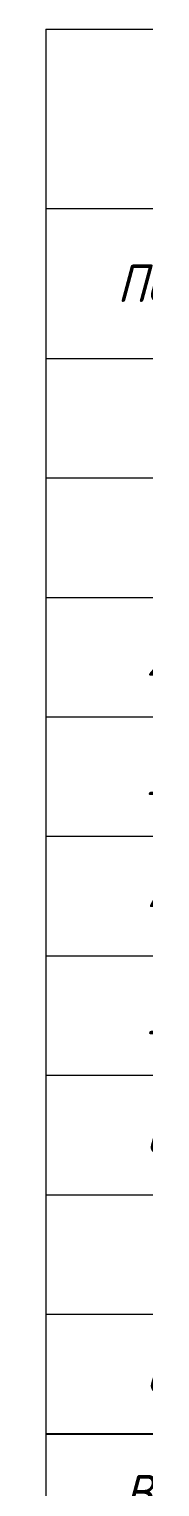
# Model space of a CAD drawing. Header units: millimetres. Extents: x 504091 to 2165846, y 135022 to 442887.
# Drawn here: x 1411660 to 1412312, y 220002 to 229761 of the extents above; entities that cross this region are included whole.
import ezdxf

# ---------------------------------------------------------------- set-up
doc = ezdxf.new("R2010")
doc.units = ezdxf.units.MM
doc.layers.get('Defpoints').update_dxf_attribs({"color": 255})
doc.layers.add('Размеры (линейные)', color=154, linetype='Continuous', lineweight=9)
doc.styles.add('GOST 2.304_new', font='isocpeur.ttf', dxfattribs={"width": 0.9, "oblique": 15})

# ---------------------------------------------------------------- blocks, each defined once
blk = doc.blocks.new('*T3185')
at = {"layer": 'Defpoints', "color": 8, "linetype": 'ByBlock', "lineweight": 0, "transparency": 16777216}
for p, q in [((0, 0), (18500, 0)), ((0, 0), (0, -1200)), ((18500, 0), (18500, -1200))]:
    blk.add_line(p, q, dxfattribs=at)
at = {"layer": 'Размеры (линейные)', "color": 0, "linetype": 'ByBlock', "transparency": 16777216}
for p, q in [((0, -1200), (1500, -1200)), ((0, -1200), (0, -27404)), ((1500, -1200), (1500, -27404)), ((7500, -1200), (7500, -27404)), ((14000, -1200), (14000, -7003.9)), ((15000, -1200), (15000, -27404)), ((16500, -1200), (16500, -27404)), ((18500, -1200), (18500, -3003.9)), ((0, -2203.9), (18500, -2203.9)), ((0, -3003.9), (1500, -3003.9)), ((14000, -3003.9), (18500, -3003.9)), ((0, -3803.9), (1500, -3803.9)), ((14000, -3803.9), (18500, -3803.9)), ((0, -4603.9), (1500, -4603.9)), ((14000, -4603.9), (18500, -4603.9)), ((0, -5403.9), (1500, -5403.9)), ((14000, -5403.9), (18500, -5403.9)), ((0, -6203.9), (1500, -6203.9)), ((14000, -6203.9), (18500, -6203.9)), ((0, -7003.9), (1500, -7003.9)), ((14000, -7003.9), (18500, -7003.9)), ((0, -7803.9), (1500, -7803.9)), ((14000, -7803.9), (18500, -7803.9)), ((0, -8603.9), (1500, -8603.9)), ((14000, -8603.9), (18500, -8603.9)), ((14000, -8603.9), (14000, -19803.9)), ((14000, -9403.9), (18500, -9403.9)), ((0, -10203.9), (1500, -10203.9)), ((14000, -10203.9), (18500, -10203.9)), ((0, -11003.9), (1500, -11003.9)), ((14000, -11003.9), (18500, -11003.9)), ((0, -11803.9), (1500, -11803.9)), ((14000, -11803.9), (18500, -11803.9)), ((0, -12603.9), (1500, -12603.9)), ((14000, -12603.9), (18500, -12603.9)), ((0, -13403.9), (1500, -13403.9)), ((14000, -13403.9), (18500, -13403.9)), ((0, -14203.9), (1500, -14203.9)), ((14000, -14203.9), (18500, -14203.9)), ((0, -15003.9), (1500, -15003.9)), ((14000, -15003.9), (18500, -15003.9)), ((0, -15803.9), (1500, -15803.9)), ((14000, -15803.9), (18500, -15803.9)), ((0, -16603.9), (1500, -16603.9)), ((14000, -16603.9), (18500, -16603.9)), ((0, -17403.9), (1500, -17403.9)), ((14000, -17403.9), (18500, -17403.9)), ((0, -18203.9), (1500, -18203.9)), ((14000, -18203.9), (18500, -18203.9)), ((0, -19003.9), (1500, -19003.9)), ((14000, -19003.9), (18500, -19003.9)), ((0, -19803.9), (1500, -19803.9)), ((14000, -20535.6), (18500, -20535.6)), ((14000, -20535.6), (14000, -27404)), ((0, -21298.8), (1500, -21298.8)), ((14000, -21298.8), (18500, -21298.8)), ((0, -22061.9), (1500, -22061.9)), ((14000, -22061.9), (18500, -22061.9)), ((0, -22825.1), (1500, -22825.1)), ((14000, -22825.1), (18500, -22825.1)), ((0, -23588.2), (1500, -23588.2)), ((7500, -23588.2), (18500, -23588.2)), ((7500, -24351.4), (18500, -24351.4)), ((7500, -25114.5), (18500, -25114.5)), ((7500, -25877.7), (18500, -25877.7)), ((7500, -26640.8), (18500, -26640.8)), ((7500, -27404), (18500, -27404))]:
    blk.add_line(p, q, dxfattribs=at)
at = {"layer": 'Размеры (линейные)', "color": 0, "linetype": 'ByBlock', "lineweight": -2, "transparency": 16777216}
for p, q in [((1500, -1200), (18500, -1200)), ((1500, -3003.9), (14000, -3003.9)), ((18500, -3003.9), (18500, -27404)), ((1500, -3803.9), (14000, -3803.9)), ((1500, -4603.9), (14000, -4603.9)), ((1500, -5403.9), (14000, -5403.9)), ((1500, -6203.9), (14000, -6203.9)), ((1500, -7003.9), (14000, -7003.9)), ((14000, -7003.9), (14000, -8603.9)), ((1500, -7803.9), (14000, -7803.9)), ((1500, -8603.9), (14000, -8603.9)), ((0, -9403.9), (14000, -9403.9)), ((1500, -10203.9), (14000, -10203.9)), ((1500, -11003.9), (14000, -11003.9)), ((1500, -11803.9), (14000, -11803.9)), ((1500, -12603.9), (14000, -12603.9)), ((1500, -13403.9), (14000, -13403.9)), ((1500, -14203.9), (14000, -14203.9)), ((1500, -15003.9), (14000, -15003.9)), ((1500, -15803.9), (14000, -15803.9)), ((1500, -16603.9), (14000, -16603.9)), ((1500, -17403.9), (14000, -17403.9)), ((1500, -18203.9), (14000, -18203.9)), ((1500, -19003.9), (14000, -19003.9)), ((1500, -19803.9), (18500, -19803.9)), ((14000, -19803.9), (14000, -20535.6)), ((0, -20535.6), (14000, -20535.6)), ((1500, -21298.8), (14000, -21298.8)), ((1500, -22061.9), (14000, -22061.9)), ((1500, -22825.1), (14000, -22825.1)), ((1500, -23588.2), (7500, -23588.2)), ((0, -24351.4), (7500, -24351.4)), ((0, -25114.5), (7500, -25114.5)), ((0, -25877.7), (7500, -25877.7)), ((0, -26640.8), (7500, -26640.8)), ((0, -27404), (7500, -27404))]:
    blk.add_line(p, q, dxfattribs=at)
at = {"layer": 'Размеры (линейные)', "color": 0, "transparency": 16777216, "style": 'GOST 2.304_new'}
for s, insert, char_height, width, attachment_point in [('{\\W1;Спецификация }', (9250, -600), 350, 18220, 5), ('Масса\\Pед., кг', (15750, -1701.9), 300, 1220, 5), ('Приме-\\Pчание', (17500, -1701.9), 300, 1720, 5), ('Обозначение', (4500, -1701.9), 300, 5720, 5), ('Наименование', (10750, -1701.9), 300, 6220, 5), ('Кол.', (14500, -1701.9), 300, 720, 5), ('Поз.', (750, -1701.9), 250, 1220, 5), ('{\\LСтержни}', (10750, -2603.9), 250, 6220, 5), ('1', (750, -3403.9), 250, 1360, 5), ('ГОСТ 34028-2016', (1570, -3403.9), 250, 5860, 4), ('%%C12 А500С      L=310,0 м.п.', (7640, -3403.9), 250, 6220, 4), ('0,888', (15750, -3403.9), 250, 1360, 5), ('275,28', (17500, -3403.9), 250, 1860, 5), ('-', (14500, -3403.9), 250, 860, 5), ('2', (750, -4203.9), 250, 1360, 5), ('ГОСТ 34028-2016', (1570, -4203.9), 250, 5860, 4), ('%%C12 А500С      L=7500', (7640, -4203.9), 250, 6220, 4), ('28', (14500, -4203.9), 250, 860, 5), ('6,66', (15750, -4203.9), 250, 1360, 5), ('186,48', (17500, -4203.9), 250, 1860, 5), ('3', (750, -5003.9), 250, 1360, 5), ('ГОСТ 34028-2016', (1570, -5003.9), 250, 5860, 4), ('%%C12 А500С      L=1350', (7640, -5003.9), 250, 6220, 4), ('120', (14500, -5003.9), 250, 860, 5), ('1,20', (15750, -5003.9), 250, 1360, 5), ('144,00', (17500, -5003.9), 250, 1860, 5), ('4,40', (15750, -5803.9), 250, 1360, 5), ('30,80', (17500, -5803.9), 250, 1860, 5), ('4', (750, -5803.9), 250, 1360, 5), ('ГОСТ 34028-2016', (1570, -5803.9), 250, 5860, 4), ('%%C12 А500С      L=4960', (7640, -5803.9), 250, 6220, 4), ('7', (14500, -5803.9), 250, 860, 5), ('5', (750, -6603.9), 250, 1360, 5), ('ГОСТ 34028-2016', (1570, -6603.9), 250, 5860, 4), ('%%C12 А500С      L=5195', (7640, -6603.9), 250, 6220, 4), ('7', (14500, -6603.9), 250, 860, 5), ('4,61', (15750, -6603.9), 250, 1360, 5), ('32,27', (17500, -6603.9), 250, 1860, 5), ('6', (750, -7403.9), 250, 1360, 5), ('ГОСТ 34028-2016', (1570, -7403.9), 250, 5860, 4), ('%%C8 А240         L=970', (7640, -7403.9), 250, 6220, 4), ('84', (14500, -7403.9), 250, 860, 5), ('0,38', (15750, -7403.9), 250, 1360, 5), ('31,92', (17500, -7403.9), 250, 1860, 5), ('7', (750, -8203.9), 250, 1360, 5), ('ГОСТ 34028-2016', (1570, -8203.9), 250, 5860, 4), ('%%C8 А240         L=770', (7640, -8203.9), 250, 6220, 4), ('7', (14500, -8203.9), 250, 860, 5), ('0,30', (15750, -8203.9), 250, 1360, 5), ('2,10', (17500, -8203.9), 250, 1860, 5), ('8', (750, -9003.9), 250, 1360, 5), ('ГОСТ 34028-2016', (1570, -9003.9), 250, 5860, 4), ('%%C12 А500С      L=1240', (7640, -9003.9), 250, 6220, 4), ('14', (14500, -9003.9), 250, 860, 5), ('1,10', (15750, -9003.9), 250, 1360, 5), ('15,40', (17500, -9003.9), 250, 1860, 5), ('2,69', (15750, -9803.9), 250, 1360, 5), ('48,42', (17500, -9803.9), 250, 1860, 5), ('В-1', (750, -9803.9), 250, 1360, 5), ('ГОСТ 34028-2016', (1570, -9803.9), 250, 5860, 4), ('%%C12 А500С      L=3030', (7640, -9803.9), 250, 6220, 4), ('18', (14500, -9803.9), 250, 860, 5), ('В-2', (750, -10603.9), 250, 1360, 5), ('ГОСТ 34028-2016', (1570, -10603.9), 250, 5860, 4), ('%%C12 А500С      L=3220', (7640, -10603.9), 250, 6220, 4), ('46', (14500, -10603.9), 250, 860, 5), ('2,86', (15750, -10603.9), 250, 1360, 5), ('131,56', (17500, -10603.9), 250, 1860, 5), ('В-3', (750, -11403.9), 250, 1360, 5), ('ГОСТ 34028-2016', (1570, -11403.9), 250, 5860, 4), ('%%C12 А500С      L=3230', (7640, -11403.9), 250, 6220, 4), ('18', (14500, -11403.9), 250, 860, 5), ('2,87', (15750, -11403.9), 250, 1360, 5), ('51,66', (17500, -11403.9), 250, 1860, 5), ('В-4', (750, -12203.9), 250, 1360, 5), ('ГОСТ 34028-2016', (1570, -12203.9), 250, 5860, 4), ('%%C12 А500С      L=1235', (7640, -12203.9), 250, 6220, 4), ('7', (14500, -12203.9), 250, 860, 5), ('1,10', (15750, -12203.9), 250, 1360, 5), ('7,70', (17500, -12203.9), 250, 1860, 5), ('В-5', (750, -13003.9), 250, 1360, 5), ('ГОСТ 34028-2016', (1570, -13003.9), 250, 5860, 4), ('%%C12 А500С      L=1150', (7640, -13003.9), 250, 6220, 4), ('7', (14500, -13003.9), 250, 860, 5), ('1,02', (15750, -13003.9), 250, 1360, 5), ('7,14', (17500, -13003.9), 250, 1860, 5), ('1,25', (15750, -13803.9), 250, 1360, 5), ('131,25', (17500, -13803.9), 250, 1860, 5), ('П-1', (750, -13803.9), 250, 1360, 5), ('ГОСТ 34028-2016', (1570, -13803.9), 250, 5860, 4), ('%%C12 А500С      L=1410', (7640, -13803.9), 250, 6220, 4), ('105', (14500, -13803.9), 250, 860, 5), ('П-2', (750, -14603.9), 250, 1360, 5), ('ГОСТ 34028-2016', (1570, -14603.9), 250, 5860, 4), ('%%C12 А500С      L=1310', (7640, -14603.9), 250, 6220, 4), ('150', (14500, -14603.9), 250, 860, 5), ('1,16', (15750, -14603.9), 250, 1360, 5), ('174,00', (17500, -14603.9), 250, 1860, 5), ('П-3', (750, -15403.9), 250, 1360, 5), ('ГОСТ 34028-2016', (1570, -15403.9), 250, 5860, 4), ('%%C12 А500С      L=1335', (7640, -15403.9), 250, 6220, 4), ('60', (14500, -15403.9), 250, 860, 5), ('1,19', (15750, -15403.9), 250, 1360, 5), ('71,40', (17500, -15403.9), 250, 1860, 5), ('С-1', (750, -16203.9), 250, 1360, 5), ('ГОСТ 34028-2016', (1570, -16203.9), 250, 5860, 4), ('%%C8 А240        L=380', (7640, -16203.9), 250, 6220, 4), ('185', (14500, -16203.9), 250, 860, 5), ('0,15', (15750, -16203.9), 250, 1360, 5), ('27,75', (17500, -16203.9), 250, 1860, 5), ('С-2', (750, -17003.9), 250, 1360, 5), ('ГОСТ 34028-2016', (1570, -17003.9), 250, 5860, 4), ('%%C8 А240        L=270', (7640, -17003.9), 250, 6220, 4), ('335', (14500, -17003.9), 250, 860, 5), ('0,11', (15750, -17003.9), 250, 1360, 5), ('36,85', (17500, -17003.9), 250, 1860, 5), ('0,10', (15750, -17803.9), 250, 1360, 5), ('2,00', (17500, -17803.9), 250, 1860, 5), ('С-3', (750, -17803.9), 250, 1360, 5), ('ГОСТ 34028-2016', (1570, -17803.9), 250, 5860, 4), ('%%C8 А240        L=260', (7640, -17803.9), 250, 6220, 4), ('20', (14500, -17803.9), 250, 860, 5), ('Ф-1', (750, -18603.9), 250, 1360, 5), ('ГОСТ 34028-2016', (1570, -18603.9), 250, 5860, 4), ('%%C8 А240        L=1100', (7640, -18603.9), 250, 6220, 4), ('25', (14500, -18603.9), 250, 860, 5), ('0,43', (15750, -18603.9), 250, 1360, 5), ('10,75', (17500, -18603.9), 250, 1860, 5), ('Ф-2', (750, -19403.9), 250, 1360, 5), ('ГОСТ 34028-2016', (1570, -19403.9), 250, 5860, 4), ('%%C8 А240        L=900', (7640, -19403.9), 250, 6220, 4), ('4', (14500, -19403.9), 250, 860, 5), ('0,36', (15750, -19403.9), 250, 1360, 5), ('1,44', (17500, -19403.9), 250, 1860, 5), ('{\\LМатериалы}', (10750, -20169.7), 250, 6220, 5), ('Бетон В25 W8 F150 (фунд. плита)', (7640, -20917.2), 250, 6220, 4), ('4,2 м³', (17500, -20917.2), 250, 1860, 5), ('ГОСТ 26633-2015', (1570, -20917.2), 250, 5860, 4), ('ГОСТ 26633-2015', (1570, -21680.3), 250, 5860, 4), ('Бетон В25 W8 F150 (стены)', (7640, -21680.3), 250, 6220, 4), ('5,0 м³', (17500, -21680.3), 250, 1860, 5), ('ГОСТ 26633-2015', (1570, -22443.5), 250, 5860, 4), ('Бетон В25 W8 F150 (площадка)', (7640, -22443.5), 250, 6220, 4), ('0,3 м³', (17500, -22443.5), 250, 1860, 5), ('Бетон В25 W8 F150 (марш)', (7640, -23206.6), 250, 6220, 4), ('ГОСТ 26633-2015', (1570, -23206.6), 250, 5860, 4), ('1,35 м³', (17500, -23206.6), 250, 1860, 5), ('ГОСТ 26633-2015', (1570, -23969.8), 250, 5860, 4), ('Бетон В7,5', (7640, -23969.8), 250, 6220, 4), ('1,55 м³', (17500, -23969.8), 250, 1860, 5), ('{\\W1;Песок строительный}', (7640, -24733), 250, 6220, 4), ('6,2 м³', (17500, -24733), 250, 1860, 5), ('ГОСТ 8736-2014', (1570, -24733), 250, 5860, 4), ('\\A1;{\\W1;\\C256;Мембрана Технониколь PLANTER STANDARD}', (7640, -25496.1), 250, 6220, 4), ('26,7 м²', (17500, -25496.1), 250, 1860, 5), ('\\A1;{\\W1;\\C256;ЭКСТРУЗИОННЫЙ ПЕНОПОЛИСТИРОЛ ТЕХНОНИКОЛЬ CARBON ECO}', (7640, -26259.3), 250, 6220, 4), ('4,0 м³', (17500, -26259.3), 250, 1860, 5), ('\\A1;{\\W1;\\C256;Двухслойная гидроизоляция Гидростеклоизол ХПП 3,5}', (7640, -27022.4), 250, 6220, 4), ('26,7 м²', (17500, -27022.4), 250, 1860, 5)]:
    blk.add_mtext(s, dxfattribs=dict(at, insert=insert, char_height=char_height, width=width, attachment_point=attachment_point))

msp = doc.modelspace()

# ---------------------------------------------------------------- block references
msp.add_blockref('*T3185', (1411660.2164, 229761.1283))

doc.saveas('drawing.dxf')
